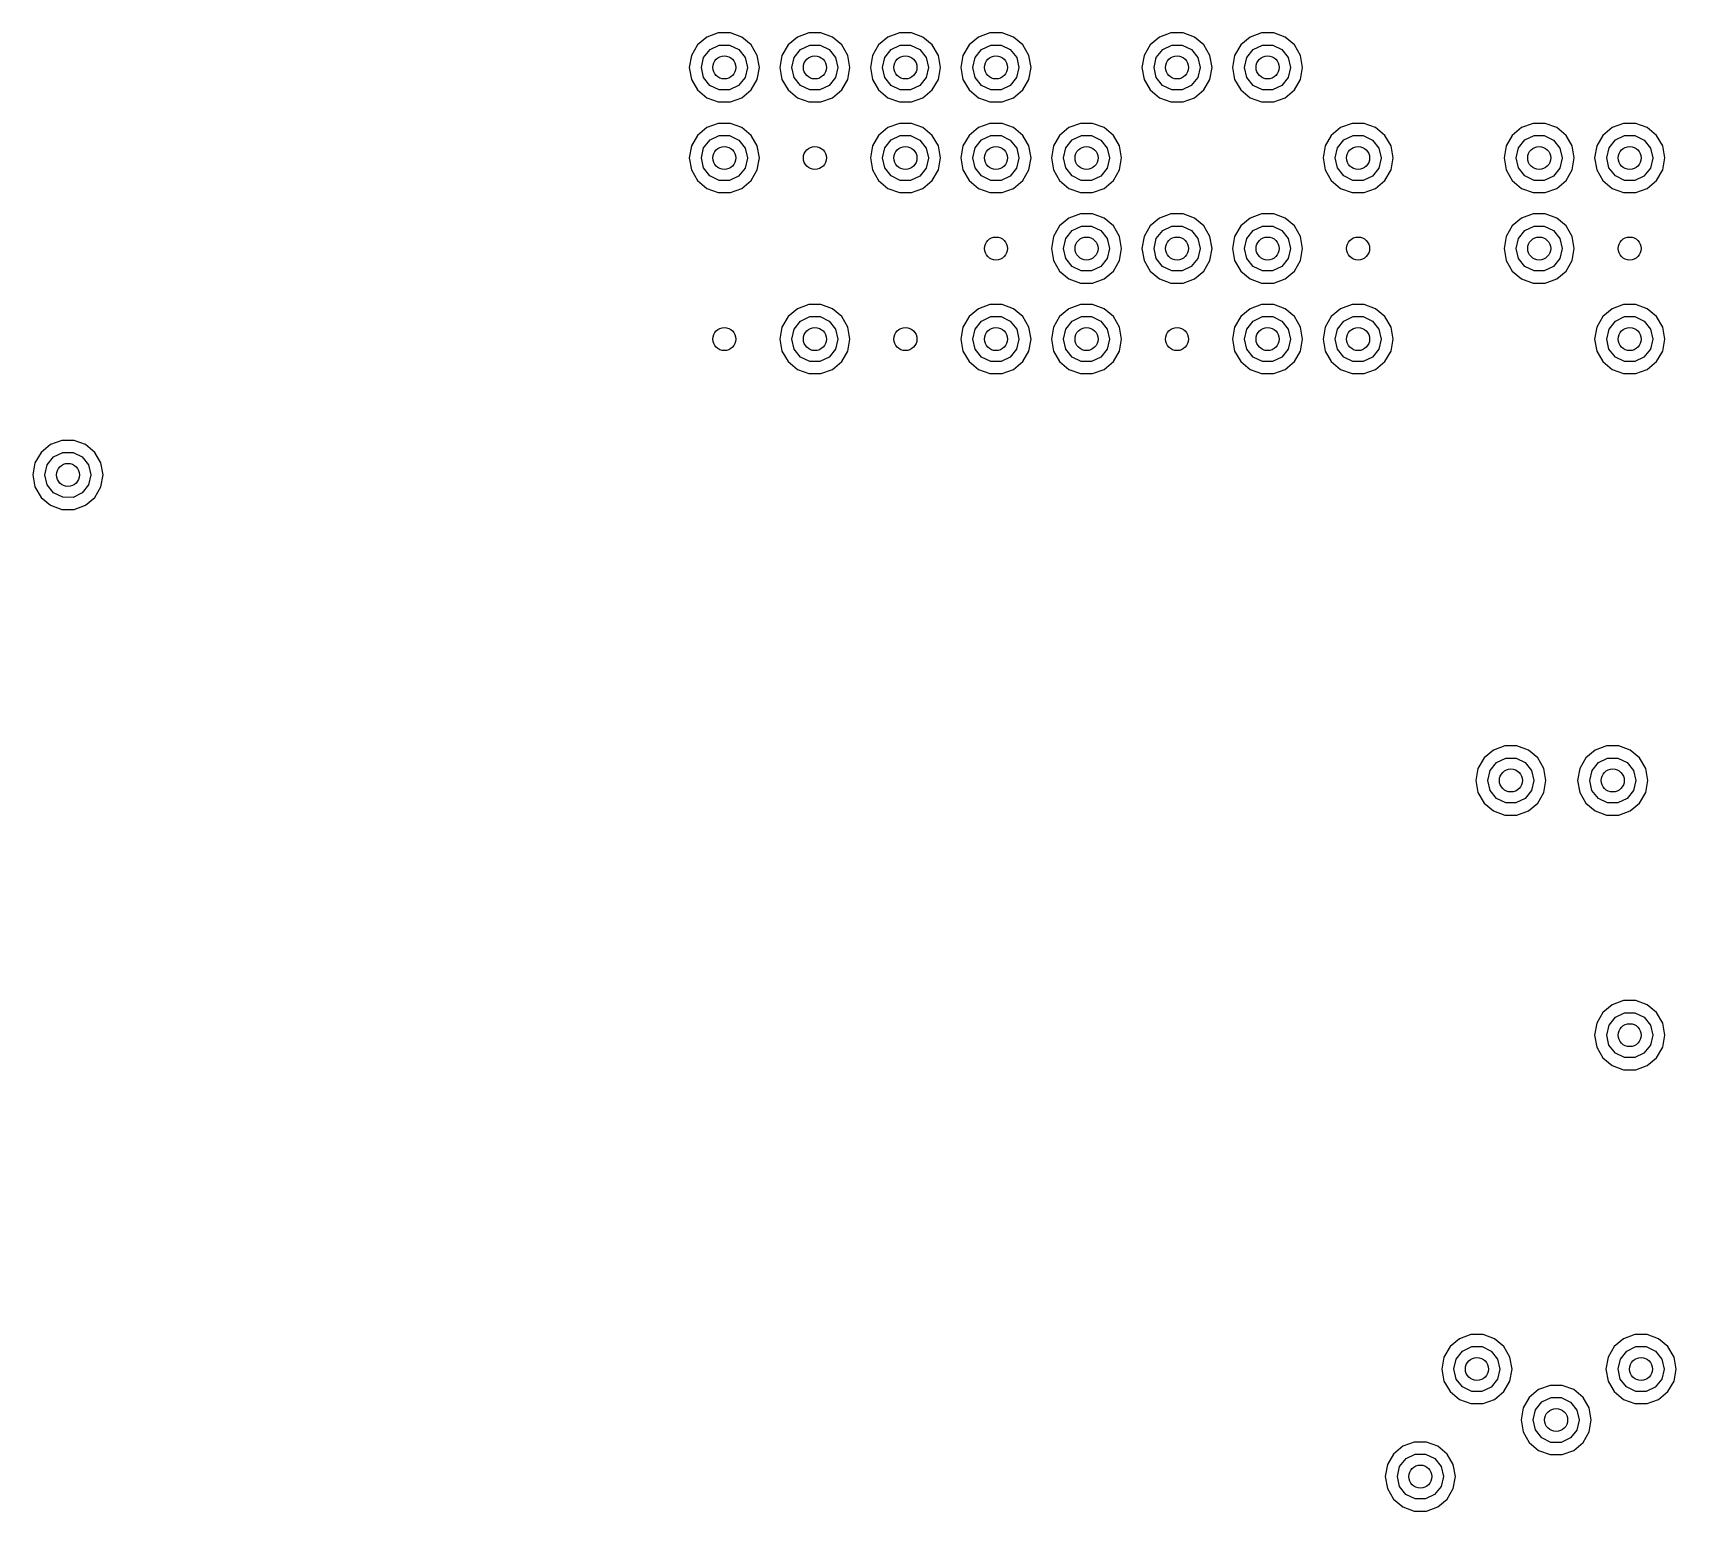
# Model space of a CAD drawing. Extents: x 2.01 to 4.77, y -4.11 to -1.35.
# Drawn here: x 3.637 to 4.209, y -3.512 to -2.998 of the extents above; entities that cross this region are included whole.
import ezdxf

# ---------------------------------------------------------------- set-up
doc = ezdxf.new("R2010")
doc.units = 0
doc.header["$MEASUREMENT"] = 0
doc.layers.add('BLACK', color=7, linetype='CONTINUOUS')

msp = doc.modelspace()

# ---------------------------------------------------------------- linework, layer by layer
at = {"layer": 'BLACK', "linetype": 'CONTINUOUS'}
for p, q in [((3.87185, -2.99927), (3.8686, -3.002)), ((3.87583, -2.99782), (3.87185, -2.99927)), ((3.88007, -2.99782), (3.87583, -2.99782)), ((3.88406, -2.99927), (3.88007, -2.99782)), ((3.8873, -3.002), (3.88406, -2.99927)), ((3.90335, -2.99927), (3.9001, -3.002)), ((3.90733, -2.99782), (3.90335, -2.99927)), ((3.91157, -2.99782), (3.90733, -2.99782)), ((3.91555, -2.99927), (3.91157, -2.99782)), ((3.9188, -3.002), (3.91555, -2.99927)), ((3.93484, -2.99927), (3.9316, -3.002)), ((3.93883, -2.99782), (3.93484, -2.99927)), ((3.94306, -2.99782), (3.93883, -2.99782)), ((3.94705, -2.99927), (3.94306, -2.99782)), ((3.95029, -3.002), (3.94705, -2.99927)), ((3.96634, -2.99927), (3.96309, -3.002)), ((3.97032, -2.99782), (3.96634, -2.99927)), ((3.97456, -2.99782), (3.97032, -2.99782)), ((3.97854, -2.99927), (3.97456, -2.99782)), ((3.98179, -3.002), (3.97854, -2.99927)), ((4.02933, -2.99927), (4.02608, -3.002)), ((4.03331, -2.99782), (4.02933, -2.99927)), ((4.03755, -2.99782), (4.03331, -2.99782)), ((4.04154, -2.99927), (4.03755, -2.99782)), ((4.04478, -3.002), (4.04154, -2.99927)), ((4.06083, -2.99927), (4.05758, -3.002)), ((4.06481, -2.99782), (4.06083, -2.99927)), ((4.06905, -2.99782), (4.06481, -2.99782)), ((4.07303, -2.99927), (4.06905, -2.99782)), ((4.07628, -3.002), (4.07303, -2.99927)), ((3.86648, -3.00567), (3.86575, -3.00984)), ((3.8686, -3.002), (3.86648, -3.00567)), ((3.86995, -3.00983), (3.87075, -3.00636)), ((3.87075, -3.00636), (3.87297, -3.00358)), ((3.87297, -3.00358), (3.87618, -3.00204)), ((3.87618, -3.00204), (3.87974, -3.00204)), ((3.87974, -3.00204), (3.88294, -3.00359)), ((3.88294, -3.00359), (3.88516, -3.00637)), ((3.88516, -3.00637), (3.88595, -3.00984)), ((3.88942, -3.00567), (3.8873, -3.002)), ((3.89016, -3.00984), (3.88942, -3.00567)), ((3.89798, -3.00567), (3.89724, -3.00984)), ((3.9001, -3.002), (3.89798, -3.00567)), ((3.90145, -3.00983), (3.90225, -3.00636)), ((3.90225, -3.00636), (3.90447, -3.00358)), ((3.90447, -3.00358), (3.90768, -3.00204)), ((3.90768, -3.00204), (3.91123, -3.00204)), ((3.91123, -3.00204), (3.91444, -3.00359)), ((3.91444, -3.00359), (3.91666, -3.00637)), ((3.91666, -3.00637), (3.91745, -3.00984)), ((3.92092, -3.00567), (3.9188, -3.002)), ((3.92165, -3.00984), (3.92092, -3.00567)), ((3.92948, -3.00567), (3.92874, -3.00984)), ((3.9316, -3.002), (3.92948, -3.00567)), ((3.93294, -3.00983), (3.93374, -3.00636)), ((3.93374, -3.00636), (3.93596, -3.00358)), ((3.93596, -3.00358), (3.93917, -3.00204)), ((3.93917, -3.00204), (3.94273, -3.00204)), ((3.94273, -3.00204), (3.94594, -3.00359)), ((3.94594, -3.00359), (3.94815, -3.00637)), ((3.94815, -3.00637), (3.94894, -3.00984)), ((3.95241, -3.00567), (3.95029, -3.002)), ((3.95315, -3.00984), (3.95241, -3.00567)), ((3.96097, -3.00567), (3.96024, -3.00984)), ((3.96309, -3.002), (3.96097, -3.00567)), ((3.96444, -3.00983), (3.96524, -3.00636)), ((3.96524, -3.00636), (3.96746, -3.00358)), ((3.96746, -3.00358), (3.97067, -3.00204)), ((3.97067, -3.00204), (3.97423, -3.00204)), ((3.97423, -3.00204), (3.97743, -3.00359)), ((3.97743, -3.00359), (3.97965, -3.00637)), ((3.97965, -3.00637), (3.98044, -3.00984)), ((3.98391, -3.00567), (3.98179, -3.002)), ((3.98465, -3.00984), (3.98391, -3.00567)), ((4.02396, -3.00567), (4.02323, -3.00984)), ((4.02608, -3.002), (4.02396, -3.00567)), ((4.02743, -3.00983), (4.02823, -3.00636)), ((4.02823, -3.00636), (4.03045, -3.00358)), ((4.03045, -3.00358), (4.03366, -3.00204)), ((4.03366, -3.00204), (4.03722, -3.00204)), ((4.03722, -3.00204), (4.04042, -3.00359)), ((4.04042, -3.00359), (4.04264, -3.00637)), ((4.04264, -3.00637), (4.04343, -3.00984)), ((4.0469, -3.00567), (4.04478, -3.002)), ((4.04764, -3.00984), (4.0469, -3.00567)), ((4.05546, -3.00567), (4.05472, -3.00984)), ((4.05758, -3.002), (4.05546, -3.00567)), ((4.05893, -3.00983), (4.05973, -3.00636)), ((4.05973, -3.00636), (4.06195, -3.00358)), ((4.06195, -3.00358), (4.06516, -3.00204)), ((4.06516, -3.00204), (4.06872, -3.00204)), ((4.06872, -3.00204), (4.07192, -3.00359)), ((4.07192, -3.00359), (4.07414, -3.00637)), ((4.07414, -3.00637), (4.07493, -3.00984)), ((4.0784, -3.00567), (4.07628, -3.002)), ((4.07913, -3.00984), (4.0784, -3.00567)), ((3.86575, -3.00984), (3.86648, -3.01402)), ((3.87074, -3.0133), (3.86995, -3.00983)), ((3.88595, -3.00987), (3.88515, -3.01334)), ((3.88595, -3.00984), (3.88595, -3.00987)), ((3.88942, -3.01402), (3.89016, -3.00984)), ((3.89724, -3.00984), (3.89798, -3.01402)), ((3.90223, -3.0133), (3.90145, -3.00983)), ((3.91745, -3.00987), (3.91665, -3.01334)), ((3.91745, -3.00984), (3.91745, -3.00987)), ((3.92092, -3.01402), (3.92165, -3.00984)), ((3.92874, -3.00984), (3.92948, -3.01402)), ((3.93373, -3.0133), (3.93294, -3.00983)), ((3.94894, -3.00987), (3.94814, -3.01334)), ((3.94894, -3.00984), (3.94894, -3.00987)), ((3.95241, -3.01402), (3.95315, -3.00984)), ((3.96024, -3.00984), (3.96097, -3.01402)), ((3.96523, -3.0133), (3.96444, -3.00983)), ((3.98044, -3.00987), (3.97964, -3.01334)), ((3.98044, -3.00984), (3.98044, -3.00987)), ((3.98391, -3.01402), (3.98465, -3.00984)), ((4.02323, -3.00984), (4.02396, -3.01402)), ((4.02822, -3.0133), (4.02743, -3.00983)), ((4.04343, -3.00987), (4.04263, -3.01334)), ((4.04343, -3.00984), (4.04343, -3.00987)), ((4.0469, -3.01402), (4.04764, -3.00984)), ((4.05472, -3.00984), (4.05546, -3.01402)), ((4.05971, -3.0133), (4.05893, -3.00983)), ((4.07493, -3.00987), (4.07413, -3.01334)), ((4.07493, -3.00984), (4.07493, -3.00987)), ((4.0784, -3.01402), (4.07913, -3.00984)), ((3.86648, -3.01402), (3.8686, -3.01769)), ((3.8686, -3.01769), (3.87185, -3.02041)), ((3.87295, -3.01609), (3.87074, -3.0133)), ((3.87615, -3.01764), (3.87295, -3.01609)), ((3.87971, -3.01765), (3.87615, -3.01764)), ((3.88292, -3.01611), (3.87971, -3.01765)), ((3.88515, -3.01334), (3.88292, -3.01611)), ((3.88406, -3.02041), (3.8873, -3.01769)), ((3.8873, -3.01769), (3.88942, -3.01402)), ((3.89798, -3.01402), (3.9001, -3.01769)), ((3.9001, -3.01769), (3.90335, -3.02041)), ((3.90445, -3.01609), (3.90223, -3.0133)), ((3.90765, -3.01764), (3.90445, -3.01609)), ((3.91121, -3.01765), (3.90765, -3.01764)), ((3.91442, -3.01611), (3.91121, -3.01765)), ((3.91665, -3.01334), (3.91442, -3.01611)), ((3.91555, -3.02041), (3.9188, -3.01769)), ((3.9188, -3.01769), (3.92092, -3.01402)), ((3.92948, -3.01402), (3.9316, -3.01769)), ((3.9316, -3.01769), (3.93484, -3.02041)), ((3.93594, -3.01609), (3.93373, -3.0133)), ((3.93915, -3.01764), (3.93594, -3.01609)), ((3.9427, -3.01765), (3.93915, -3.01764)), ((3.94591, -3.01611), (3.9427, -3.01765)), ((3.94814, -3.01334), (3.94591, -3.01611)), ((3.94705, -3.02041), (3.95029, -3.01769)), ((3.95029, -3.01769), (3.95241, -3.01402)), ((3.96097, -3.01402), (3.96309, -3.01769)), ((3.96309, -3.01769), (3.96634, -3.02041)), ((3.96744, -3.01609), (3.96523, -3.0133)), ((3.97064, -3.01764), (3.96744, -3.01609)), ((3.9742, -3.01765), (3.97064, -3.01764)), ((3.97741, -3.01611), (3.9742, -3.01765)), ((3.97964, -3.01334), (3.97741, -3.01611)), ((3.97854, -3.02041), (3.98179, -3.01769)), ((3.98179, -3.01769), (3.98391, -3.01402)), ((4.02396, -3.01402), (4.02608, -3.01769)), ((4.02608, -3.01769), (4.02933, -3.02041)), ((4.03043, -3.01609), (4.02822, -3.0133)), ((4.03363, -3.01764), (4.03043, -3.01609)), ((4.03719, -3.01765), (4.03363, -3.01764)), ((4.0404, -3.01611), (4.03719, -3.01765)), ((4.04263, -3.01334), (4.0404, -3.01611)), ((4.04154, -3.02041), (4.04478, -3.01769)), ((4.04478, -3.01769), (4.0469, -3.01402)), ((4.05546, -3.01402), (4.05758, -3.01769)), ((4.05758, -3.01769), (4.06083, -3.02041)), ((4.06193, -3.01609), (4.05971, -3.0133)), ((4.06513, -3.01764), (4.06193, -3.01609)), ((4.06869, -3.01765), (4.06513, -3.01764)), ((4.0719, -3.01611), (4.06869, -3.01765)), ((4.07413, -3.01334), (4.0719, -3.01611)), ((4.07303, -3.02041), (4.07628, -3.01769)), ((4.07628, -3.01769), (4.0784, -3.01402)), ((3.87185, -3.02041), (3.87583, -3.02186)), ((3.87583, -3.02186), (3.88007, -3.02186)), ((3.88007, -3.02186), (3.88406, -3.02041)), ((3.90335, -3.02041), (3.90733, -3.02186)), ((3.90733, -3.02186), (3.91157, -3.02186)), ((3.91157, -3.02186), (3.91555, -3.02041)), ((3.93484, -3.02041), (3.93883, -3.02186)), ((3.93883, -3.02186), (3.94306, -3.02186)), ((3.94306, -3.02186), (3.94705, -3.02041)), ((3.96634, -3.02041), (3.97032, -3.02186)), ((3.97032, -3.02186), (3.97456, -3.02186)), ((3.97456, -3.02186), (3.97854, -3.02041)), ((4.02933, -3.02041), (4.03331, -3.02186)), ((4.03331, -3.02186), (4.03755, -3.02186)), ((4.03755, -3.02186), (4.04154, -3.02041)), ((4.06083, -3.02041), (4.06481, -3.02186)), ((4.06481, -3.02186), (4.06905, -3.02186)), ((4.06905, -3.02186), (4.07303, -3.02041)), ((3.87583, -3.02932), (3.87185, -3.03077)), ((3.88007, -3.02932), (3.87583, -3.02932)), ((3.88406, -3.03077), (3.88007, -3.02932)), ((3.93883, -3.02932), (3.93484, -3.03077)), ((3.94306, -3.02932), (3.93883, -3.02932)), ((3.94705, -3.03077), (3.94306, -3.02932)), ((3.97032, -3.02932), (3.96634, -3.03077)), ((3.97456, -3.02932), (3.97032, -3.02932)), ((3.97854, -3.03077), (3.97456, -3.02932)), ((4.00182, -3.02932), (3.99783, -3.03077)), ((4.00606, -3.02932), (4.00182, -3.02932)), ((4.01004, -3.03077), (4.00606, -3.02932)), ((4.09631, -3.02932), (4.09232, -3.03077)), ((4.10054, -3.02932), (4.09631, -3.02932)), ((4.10453, -3.03077), (4.10054, -3.02932)), ((4.1593, -3.02932), (4.15531, -3.03077)), ((4.16354, -3.02932), (4.1593, -3.02932)), ((4.16752, -3.03077), (4.16354, -3.02932)), ((4.19079, -3.02932), (4.18681, -3.03077)), ((4.19503, -3.02932), (4.19079, -3.02932)), ((4.19902, -3.03077), (4.19503, -3.02932)), ((3.8686, -3.03349), (3.86648, -3.03716)), ((3.87185, -3.03077), (3.8686, -3.03349)), ((3.87075, -3.03786), (3.87297, -3.03508)), ((3.87297, -3.03508), (3.87618, -3.03354)), ((3.87618, -3.03354), (3.87974, -3.03354)), ((3.87974, -3.03354), (3.88294, -3.03509)), ((3.88294, -3.03509), (3.88516, -3.03787)), ((3.8873, -3.03349), (3.88406, -3.03077)), ((3.88942, -3.03716), (3.8873, -3.03349)), ((3.9316, -3.03349), (3.92948, -3.03716)), ((3.93484, -3.03077), (3.9316, -3.03349)), ((3.93374, -3.03786), (3.93596, -3.03508)), ((3.93596, -3.03508), (3.93917, -3.03354)), ((3.93917, -3.03354), (3.94273, -3.03354)), ((3.94273, -3.03354), (3.94594, -3.03509)), ((3.94594, -3.03509), (3.94815, -3.03787)), ((3.95029, -3.03349), (3.94705, -3.03077)), ((3.95241, -3.03716), (3.95029, -3.03349)), ((3.96309, -3.03349), (3.96097, -3.03716)), ((3.96634, -3.03077), (3.96309, -3.03349)), ((3.96524, -3.03786), (3.96746, -3.03508)), ((3.96746, -3.03508), (3.97067, -3.03354)), ((3.97067, -3.03354), (3.97423, -3.03354)), ((3.97423, -3.03354), (3.97743, -3.03509)), ((3.97743, -3.03509), (3.97965, -3.03787)), ((3.98179, -3.03349), (3.97854, -3.03077)), ((3.98391, -3.03716), (3.98179, -3.03349)), ((3.99459, -3.03349), (3.99247, -3.03716)), ((3.99783, -3.03077), (3.99459, -3.03349)), ((3.99673, -3.03786), (3.99896, -3.03508)), ((3.99896, -3.03508), (4.00216, -3.03354)), ((4.00216, -3.03354), (4.00572, -3.03354)), ((4.00572, -3.03354), (4.00893, -3.03509)), ((4.00893, -3.03509), (4.01115, -3.03787)), ((4.01329, -3.03349), (4.01004, -3.03077)), ((4.01541, -3.03716), (4.01329, -3.03349)), ((4.08908, -3.03349), (4.08696, -3.03716)), ((4.09232, -3.03077), (4.08908, -3.03349)), ((4.09122, -3.03786), (4.09345, -3.03508)), ((4.09345, -3.03508), (4.09665, -3.03354)), ((4.09665, -3.03354), (4.10021, -3.03354)), ((4.10021, -3.03354), (4.10342, -3.03509)), ((4.10342, -3.03509), (4.10563, -3.03787)), ((4.10777, -3.03349), (4.10453, -3.03077)), ((4.10989, -3.03716), (4.10777, -3.03349)), ((4.15207, -3.03349), (4.14995, -3.03716)), ((4.15531, -3.03077), (4.15207, -3.03349)), ((4.15421, -3.03786), (4.15644, -3.03508)), ((4.15644, -3.03508), (4.15964, -3.03354)), ((4.15964, -3.03354), (4.1632, -3.03354)), ((4.1632, -3.03354), (4.16641, -3.03509)), ((4.16641, -3.03509), (4.16863, -3.03787)), ((4.17077, -3.03349), (4.16752, -3.03077)), ((4.17289, -3.03716), (4.17077, -3.03349)), ((4.18356, -3.03349), (4.18144, -3.03716)), ((4.18681, -3.03077), (4.18356, -3.03349)), ((4.18571, -3.03786), (4.18793, -3.03508)), ((4.18793, -3.03508), (4.19114, -3.03354)), ((4.19114, -3.03354), (4.1947, -3.03354)), ((4.1947, -3.03354), (4.1979, -3.03509)), ((4.1979, -3.03509), (4.20012, -3.03787)), ((4.20226, -3.03349), (4.19902, -3.03077)), ((4.20438, -3.03716), (4.20226, -3.03349)), ((3.86648, -3.03716), (3.86575, -3.04134)), ((3.86995, -3.04132), (3.87075, -3.03786)), ((3.88516, -3.03787), (3.88595, -3.04134)), ((3.89016, -3.04134), (3.88942, -3.03716)), ((3.92948, -3.03716), (3.92874, -3.04134)), ((3.93294, -3.04132), (3.93374, -3.03786)), ((3.94815, -3.03787), (3.94894, -3.04134)), ((3.95315, -3.04134), (3.95241, -3.03716)), ((3.96097, -3.03716), (3.96024, -3.04134)), ((3.96444, -3.04132), (3.96524, -3.03786)), ((3.97965, -3.03787), (3.98044, -3.04134)), ((3.98465, -3.04134), (3.98391, -3.03716)), ((3.99247, -3.03716), (3.99173, -3.04134)), ((3.99594, -3.04132), (3.99673, -3.03786)), ((4.01115, -3.03787), (4.01194, -3.04134)), ((4.01614, -3.04134), (4.01541, -3.03716)), ((4.08696, -3.03716), (4.08622, -3.04134)), ((4.09043, -3.04132), (4.09122, -3.03786)), ((4.10563, -3.03787), (4.10643, -3.04134)), ((4.11063, -3.04134), (4.10989, -3.03716)), ((4.14995, -3.03716), (4.14921, -3.04134)), ((4.15342, -3.04132), (4.15421, -3.03786)), ((4.16863, -3.03787), (4.16942, -3.04134)), ((4.17362, -3.04134), (4.17289, -3.03716)), ((4.18144, -3.03716), (4.18071, -3.04134)), ((4.18491, -3.04132), (4.18571, -3.03786)), ((4.20012, -3.03787), (4.20091, -3.04134)), ((4.20512, -3.04134), (4.20438, -3.03716)), ((3.86575, -3.04134), (3.86648, -3.04551)), ((3.86648, -3.04551), (3.8686, -3.04918)), ((3.87074, -3.0448), (3.86995, -3.04132)), ((3.87295, -3.04758), (3.87074, -3.0448)), ((3.88515, -3.04483), (3.88292, -3.04761)), ((3.88595, -3.04137), (3.88515, -3.04483)), ((3.88595, -3.04134), (3.88595, -3.04137)), ((3.8873, -3.04918), (3.88942, -3.04551)), ((3.88942, -3.04551), (3.89016, -3.04134)), ((3.92874, -3.04134), (3.92948, -3.04551)), ((3.92948, -3.04551), (3.9316, -3.04918)), ((3.93373, -3.0448), (3.93294, -3.04132)), ((3.93594, -3.04758), (3.93373, -3.0448)), ((3.94814, -3.04483), (3.94591, -3.04761)), ((3.94894, -3.04137), (3.94814, -3.04483)), ((3.94894, -3.04134), (3.94894, -3.04137)), ((3.95029, -3.04918), (3.95241, -3.04551)), ((3.95241, -3.04551), (3.95315, -3.04134)), ((3.96024, -3.04134), (3.96097, -3.04551)), ((3.96097, -3.04551), (3.96309, -3.04918)), ((3.96523, -3.0448), (3.96444, -3.04132)), ((3.96744, -3.04758), (3.96523, -3.0448)), ((3.97964, -3.04483), (3.97741, -3.04761)), ((3.98044, -3.04137), (3.97964, -3.04483)), ((3.98044, -3.04134), (3.98044, -3.04137)), ((3.98179, -3.04918), (3.98391, -3.04551)), ((3.98391, -3.04551), (3.98465, -3.04134)), ((3.99173, -3.04134), (3.99247, -3.04551)), ((3.99247, -3.04551), (3.99459, -3.04918)), ((3.99672, -3.0448), (3.99594, -3.04132)), ((3.99894, -3.04758), (3.99672, -3.0448)), ((4.01113, -3.04483), (4.00891, -3.04761)), ((4.01194, -3.04137), (4.01113, -3.04483)), ((4.01194, -3.04134), (4.01194, -3.04137)), ((4.01329, -3.04918), (4.01541, -3.04551)), ((4.01541, -3.04551), (4.01614, -3.04134)), ((4.08622, -3.04134), (4.08696, -3.04551)), ((4.08696, -3.04551), (4.08908, -3.04918)), ((4.09121, -3.0448), (4.09043, -3.04132)), ((4.09342, -3.04758), (4.09121, -3.0448)), ((4.10562, -3.04483), (4.10339, -3.04761)), ((4.10643, -3.04137), (4.10562, -3.04483)), ((4.10643, -3.04134), (4.10643, -3.04137)), ((4.10777, -3.04918), (4.10989, -3.04551)), ((4.10989, -3.04551), (4.11063, -3.04134)), ((4.14921, -3.04134), (4.14995, -3.04551)), ((4.14995, -3.04551), (4.15207, -3.04918)), ((4.1542, -3.0448), (4.15342, -3.04132)), ((4.15642, -3.04758), (4.1542, -3.0448)), ((4.16861, -3.04483), (4.16639, -3.04761)), ((4.16942, -3.04137), (4.16861, -3.04483)), ((4.16942, -3.04134), (4.16942, -3.04137)), ((4.17077, -3.04918), (4.17289, -3.04551)), ((4.17289, -3.04551), (4.17362, -3.04134)), ((4.18071, -3.04134), (4.18144, -3.04551)), ((4.18144, -3.04551), (4.18356, -3.04918)), ((4.1857, -3.0448), (4.18491, -3.04132)), ((4.18791, -3.04758), (4.1857, -3.0448)), ((4.20011, -3.04483), (4.19788, -3.04761)), ((4.20091, -3.04137), (4.20011, -3.04483)), ((4.20091, -3.04134), (4.20091, -3.04137)), ((4.20226, -3.04918), (4.20438, -3.04551)), ((4.20438, -3.04551), (4.20512, -3.04134)), ((3.8686, -3.04918), (3.87185, -3.05191)), ((3.87185, -3.05191), (3.87583, -3.05336)), ((3.87615, -3.04913), (3.87295, -3.04758)), ((3.87971, -3.04914), (3.87615, -3.04913)), ((3.88292, -3.04761), (3.87971, -3.04914)), ((3.88007, -3.05336), (3.88406, -3.05191)), ((3.88406, -3.05191), (3.8873, -3.04918)), ((3.9316, -3.04918), (3.93484, -3.05191)), ((3.93484, -3.05191), (3.93883, -3.05336)), ((3.93915, -3.04913), (3.93594, -3.04758)), ((3.9427, -3.04914), (3.93915, -3.04913)), ((3.94591, -3.04761), (3.9427, -3.04914)), ((3.94306, -3.05336), (3.94705, -3.05191)), ((3.94705, -3.05191), (3.95029, -3.04918)), ((3.96309, -3.04918), (3.96634, -3.05191)), ((3.96634, -3.05191), (3.97032, -3.05336)), ((3.97064, -3.04913), (3.96744, -3.04758)), ((3.9742, -3.04914), (3.97064, -3.04913)), ((3.97741, -3.04761), (3.9742, -3.04914)), ((3.97456, -3.05336), (3.97854, -3.05191)), ((3.97854, -3.05191), (3.98179, -3.04918)), ((3.99459, -3.04918), (3.99783, -3.05191)), ((3.99783, -3.05191), (4.00182, -3.05336)), ((4.00214, -3.04913), (3.99894, -3.04758)), ((4.0057, -3.04914), (4.00214, -3.04913)), ((4.00891, -3.04761), (4.0057, -3.04914)), ((4.00606, -3.05336), (4.01004, -3.05191)), ((4.01004, -3.05191), (4.01329, -3.04918)), ((4.08908, -3.04918), (4.09232, -3.05191)), ((4.09232, -3.05191), (4.09631, -3.05336)), ((4.09663, -3.04913), (4.09342, -3.04758)), ((4.10018, -3.04914), (4.09663, -3.04913)), ((4.10339, -3.04761), (4.10018, -3.04914)), ((4.10054, -3.05336), (4.10453, -3.05191)), ((4.10453, -3.05191), (4.10777, -3.04918)), ((4.15207, -3.04918), (4.15531, -3.05191)), ((4.15531, -3.05191), (4.1593, -3.05336)), ((4.15962, -3.04913), (4.15642, -3.04758)), ((4.16318, -3.04914), (4.15962, -3.04913)), ((4.16639, -3.04761), (4.16318, -3.04914)), ((4.16354, -3.05336), (4.16752, -3.05191)), ((4.16752, -3.05191), (4.17077, -3.04918)), ((4.18356, -3.04918), (4.18681, -3.05191)), ((4.18681, -3.05191), (4.19079, -3.05336)), ((4.19111, -3.04913), (4.18791, -3.04758)), ((4.19467, -3.04914), (4.19111, -3.04913)), ((4.19788, -3.04761), (4.19467, -3.04914)), ((4.19503, -3.05336), (4.19902, -3.05191)), ((4.19902, -3.05191), (4.20226, -3.04918)), ((3.87583, -3.05336), (3.88007, -3.05336)), ((3.93883, -3.05336), (3.94306, -3.05336)), ((3.97032, -3.05336), (3.97456, -3.05336)), ((4.00182, -3.05336), (4.00606, -3.05336)), ((4.09631, -3.05336), (4.10054, -3.05336)), ((4.1593, -3.05336), (4.16354, -3.05336)), ((4.19079, -3.05336), (4.19503, -3.05336)), ((3.99783, -3.06226), (3.99459, -3.06499)), ((4.00182, -3.06081), (3.99783, -3.06226)), ((4.00606, -3.06081), (4.00182, -3.06081)), ((4.01004, -3.06226), (4.00606, -3.06081)), ((4.01329, -3.06499), (4.01004, -3.06226)), ((4.02933, -3.06226), (4.02608, -3.06499)), ((4.03331, -3.06081), (4.02933, -3.06226)), ((4.03755, -3.06081), (4.03331, -3.06081)), ((4.04154, -3.06226), (4.03755, -3.06081)), ((4.04478, -3.06499), (4.04154, -3.06226)), ((4.06083, -3.06226), (4.05758, -3.06499)), ((4.06481, -3.06081), (4.06083, -3.06226)), ((4.06905, -3.06081), (4.06481, -3.06081)), ((4.07303, -3.06226), (4.06905, -3.06081)), ((4.07628, -3.06499), (4.07303, -3.06226)), ((4.15531, -3.06226), (4.15207, -3.06499)), ((4.1593, -3.06081), (4.15531, -3.06226)), ((4.16354, -3.06081), (4.1593, -3.06081)), ((4.16752, -3.06226), (4.16354, -3.06081)), ((4.17077, -3.06499), (4.16752, -3.06226)), ((3.99247, -3.06866), (3.99173, -3.07283)), ((3.99459, -3.06499), (3.99247, -3.06866)), ((3.99594, -3.07282), (3.99673, -3.06935)), ((3.99673, -3.06935), (3.99896, -3.06657)), ((3.99896, -3.06657), (4.00216, -3.06503)), ((4.00216, -3.06503), (4.00572, -3.06504)), ((4.00572, -3.06504), (4.00893, -3.06658)), ((4.00893, -3.06658), (4.01115, -3.06937)), ((4.01115, -3.06937), (4.01194, -3.07283)), ((4.01541, -3.06866), (4.01329, -3.06499)), ((4.01614, -3.07283), (4.01541, -3.06866)), ((4.02396, -3.06866), (4.02323, -3.07283)), ((4.02608, -3.06499), (4.02396, -3.06866)), ((4.02743, -3.07282), (4.02823, -3.06935)), ((4.02823, -3.06935), (4.03045, -3.06657)), ((4.03045, -3.06657), (4.03366, -3.06503)), ((4.03366, -3.06503), (4.03722, -3.06504)), ((4.03722, -3.06504), (4.04042, -3.06658)), ((4.04042, -3.06658), (4.04264, -3.06937)), ((4.04264, -3.06937), (4.04343, -3.07283)), ((4.0469, -3.06866), (4.04478, -3.06499)), ((4.04764, -3.07283), (4.0469, -3.06866)), ((4.05546, -3.06866), (4.05472, -3.07283)), ((4.05758, -3.06499), (4.05546, -3.06866)), ((4.05893, -3.07282), (4.05973, -3.06935)), ((4.05973, -3.06935), (4.06195, -3.06657)), ((4.06195, -3.06657), (4.06516, -3.06503)), ((4.06516, -3.06503), (4.06872, -3.06504)), ((4.06872, -3.06504), (4.07192, -3.06658)), ((4.07192, -3.06658), (4.07414, -3.06937)), ((4.07414, -3.06937), (4.07493, -3.07283)), ((4.0784, -3.06866), (4.07628, -3.06499)), ((4.07913, -3.07283), (4.0784, -3.06866)), ((4.14995, -3.06866), (4.14921, -3.07283)), ((4.15207, -3.06499), (4.14995, -3.06866)), ((4.15342, -3.07282), (4.15421, -3.06935)), ((4.15421, -3.06935), (4.15644, -3.06657)), ((4.15644, -3.06657), (4.15964, -3.06503)), ((4.15964, -3.06503), (4.1632, -3.06504)), ((4.1632, -3.06504), (4.16641, -3.06658)), ((4.16641, -3.06658), (4.16863, -3.06937)), ((4.16863, -3.06937), (4.16942, -3.07283)), ((4.17289, -3.06866), (4.17077, -3.06499)), ((4.17362, -3.07283), (4.17289, -3.06866)), ((3.99173, -3.07283), (3.99247, -3.07701)), ((3.99672, -3.07629), (3.99594, -3.07282)), ((4.01194, -3.07286), (4.01113, -3.07633)), ((4.01194, -3.07283), (4.01194, -3.07286)), ((4.01541, -3.07701), (4.01614, -3.07283)), ((4.02323, -3.07283), (4.02396, -3.07701)), ((4.02822, -3.07629), (4.02743, -3.07282)), ((4.04343, -3.07286), (4.04263, -3.07633)), ((4.04343, -3.07283), (4.04343, -3.07286)), ((4.0469, -3.07701), (4.04764, -3.07283)), ((4.05472, -3.07283), (4.05546, -3.07701)), ((4.05971, -3.07629), (4.05893, -3.07282)), ((4.07493, -3.07286), (4.07413, -3.07633)), ((4.07493, -3.07283), (4.07493, -3.07286)), ((4.0784, -3.07701), (4.07913, -3.07283)), ((4.14921, -3.07283), (4.14995, -3.07701)), ((4.1542, -3.07629), (4.15342, -3.07282)), ((4.16942, -3.07286), (4.16861, -3.07633)), ((4.16942, -3.07283), (4.16942, -3.07286)), ((4.17289, -3.07701), (4.17362, -3.07283)), ((3.99247, -3.07701), (3.99459, -3.08068)), ((3.99459, -3.08068), (3.99783, -3.0834)), ((3.99894, -3.07908), (3.99672, -3.07629)), ((4.00214, -3.08063), (3.99894, -3.07908)), ((4.0057, -3.08064), (4.00214, -3.08063)), ((4.00891, -3.0791), (4.0057, -3.08064)), ((4.01113, -3.07633), (4.00891, -3.0791)), ((4.01004, -3.0834), (4.01329, -3.08068)), ((4.01329, -3.08068), (4.01541, -3.07701)), ((4.02396, -3.07701), (4.02608, -3.08068)), ((4.02608, -3.08068), (4.02933, -3.0834)), ((4.03043, -3.07908), (4.02822, -3.07629)), ((4.03363, -3.08063), (4.03043, -3.07908)), ((4.03719, -3.08064), (4.03363, -3.08063)), ((4.0404, -3.0791), (4.03719, -3.08064)), ((4.04263, -3.07633), (4.0404, -3.0791)), ((4.04154, -3.0834), (4.04478, -3.08068)), ((4.04478, -3.08068), (4.0469, -3.07701)), ((4.05546, -3.07701), (4.05758, -3.08068)), ((4.05758, -3.08068), (4.06083, -3.0834)), ((4.06193, -3.07908), (4.05971, -3.07629)), ((4.06513, -3.08063), (4.06193, -3.07908)), ((4.06869, -3.08064), (4.06513, -3.08063)), ((4.0719, -3.0791), (4.06869, -3.08064)), ((4.07413, -3.07633), (4.0719, -3.0791)), ((4.07303, -3.0834), (4.07628, -3.08068)), ((4.07628, -3.08068), (4.0784, -3.07701)), ((4.14995, -3.07701), (4.15207, -3.08068)), ((4.15207, -3.08068), (4.15531, -3.0834)), ((4.15642, -3.07908), (4.1542, -3.07629)), ((4.15962, -3.08063), (4.15642, -3.07908)), ((4.16318, -3.08064), (4.15962, -3.08063)), ((4.16639, -3.0791), (4.16318, -3.08064)), ((4.16861, -3.07633), (4.16639, -3.0791)), ((4.16752, -3.0834), (4.17077, -3.08068)), ((4.17077, -3.08068), (4.17289, -3.07701)), ((3.99783, -3.0834), (4.00182, -3.08485)), ((4.00182, -3.08485), (4.00606, -3.08485)), ((4.00606, -3.08485), (4.01004, -3.0834)), ((4.02933, -3.0834), (4.03331, -3.08485)), ((4.03331, -3.08485), (4.03755, -3.08485)), ((4.03755, -3.08485), (4.04154, -3.0834)), ((4.06083, -3.0834), (4.06481, -3.08485)), ((4.06481, -3.08485), (4.06905, -3.08485)), ((4.06905, -3.08485), (4.07303, -3.0834)), ((4.15531, -3.0834), (4.1593, -3.08485)), ((4.1593, -3.08485), (4.16354, -3.08485)), ((4.16354, -3.08485), (4.16752, -3.0834)), ((3.90733, -3.09231), (3.90335, -3.09376)), ((3.91157, -3.09231), (3.90733, -3.09231)), ((3.91555, -3.09376), (3.91157, -3.09231)), ((3.97032, -3.09231), (3.96634, -3.09376)), ((3.97456, -3.09231), (3.97032, -3.09231)), ((3.97854, -3.09376), (3.97456, -3.09231)), ((4.00182, -3.09231), (3.99783, -3.09376)), ((4.00606, -3.09231), (4.00182, -3.09231)), ((4.01004, -3.09376), (4.00606, -3.09231)), ((4.06481, -3.09231), (4.06083, -3.09376)), ((4.06905, -3.09231), (4.06481, -3.09231)), ((4.07303, -3.09376), (4.06905, -3.09231)), ((4.09631, -3.09231), (4.09232, -3.09376)), ((4.10054, -3.09231), (4.09631, -3.09231)), ((4.10453, -3.09376), (4.10054, -3.09231)), ((4.19079, -3.09231), (4.18681, -3.09376)), ((4.19503, -3.09231), (4.19079, -3.09231)), ((4.19902, -3.09376), (4.19503, -3.09231)), ((3.9001, -3.09649), (3.89798, -3.10016)), ((3.90335, -3.09376), (3.9001, -3.09649)), ((3.90225, -3.10085), (3.90447, -3.09807)), ((3.90447, -3.09807), (3.90768, -3.09653)), ((3.90768, -3.09653), (3.91123, -3.09653)), ((3.91123, -3.09653), (3.91444, -3.09808)), ((3.91444, -3.09808), (3.91666, -3.10086)), ((3.9188, -3.09649), (3.91555, -3.09376)), ((3.92092, -3.10016), (3.9188, -3.09649)), ((3.96309, -3.09649), (3.96097, -3.10016)), ((3.96634, -3.09376), (3.96309, -3.09649)), ((3.96524, -3.10085), (3.96746, -3.09807)), ((3.96746, -3.09807), (3.97067, -3.09653)), ((3.97067, -3.09653), (3.97423, -3.09653)), ((3.97423, -3.09653), (3.97743, -3.09808)), ((3.97743, -3.09808), (3.97965, -3.10086)), ((3.98179, -3.09649), (3.97854, -3.09376)), ((3.98391, -3.10016), (3.98179, -3.09649)), ((3.99459, -3.09649), (3.99247, -3.10016)), ((3.99783, -3.09376), (3.99459, -3.09649)), ((3.99673, -3.10085), (3.99896, -3.09807)), ((3.99896, -3.09807), (4.00216, -3.09653)), ((4.00216, -3.09653), (4.00572, -3.09653)), ((4.00572, -3.09653), (4.00893, -3.09808)), ((4.00893, -3.09808), (4.01115, -3.10086)), ((4.01329, -3.09649), (4.01004, -3.09376)), ((4.01541, -3.10016), (4.01329, -3.09649)), ((4.05758, -3.09649), (4.05546, -3.10016)), ((4.06083, -3.09376), (4.05758, -3.09649)), ((4.05973, -3.10085), (4.06195, -3.09807)), ((4.06195, -3.09807), (4.06516, -3.09653)), ((4.06516, -3.09653), (4.06872, -3.09653)), ((4.06872, -3.09653), (4.07192, -3.09808)), ((4.07192, -3.09808), (4.07414, -3.10086)), ((4.07628, -3.09649), (4.07303, -3.09376)), ((4.0784, -3.10016), (4.07628, -3.09649)), ((4.08908, -3.09649), (4.08696, -3.10016)), ((4.09232, -3.09376), (4.08908, -3.09649)), ((4.09122, -3.10085), (4.09345, -3.09807)), ((4.09345, -3.09807), (4.09665, -3.09653)), ((4.09665, -3.09653), (4.10021, -3.09653)), ((4.10021, -3.09653), (4.10342, -3.09808)), ((4.10342, -3.09808), (4.10563, -3.10086)), ((4.10777, -3.09649), (4.10453, -3.09376)), ((4.10989, -3.10016), (4.10777, -3.09649)), ((4.18356, -3.09649), (4.18144, -3.10016)), ((4.18681, -3.09376), (4.18356, -3.09649)), ((4.18571, -3.10085), (4.18793, -3.09807)), ((4.18793, -3.09807), (4.19114, -3.09653)), ((4.19114, -3.09653), (4.1947, -3.09653)), ((4.1947, -3.09653), (4.1979, -3.09808)), ((4.1979, -3.09808), (4.20012, -3.10086)), ((4.20226, -3.09649), (4.19902, -3.09376)), ((4.20438, -3.10016), (4.20226, -3.09649)), ((3.89798, -3.10016), (3.89724, -3.10433)), ((3.90145, -3.10432), (3.90225, -3.10085)), ((3.91666, -3.10086), (3.91745, -3.10433)), ((3.92165, -3.10433), (3.92092, -3.10016)), ((3.96097, -3.10016), (3.96024, -3.10433)), ((3.96444, -3.10432), (3.96524, -3.10085)), ((3.97965, -3.10086), (3.98044, -3.10433)), ((3.98465, -3.10433), (3.98391, -3.10016)), ((3.99247, -3.10016), (3.99173, -3.10433)), ((3.99594, -3.10432), (3.99673, -3.10085)), ((4.01115, -3.10086), (4.01194, -3.10433)), ((4.01614, -3.10433), (4.01541, -3.10016)), ((4.05546, -3.10016), (4.05472, -3.10433)), ((4.05893, -3.10432), (4.05973, -3.10085)), ((4.07414, -3.10086), (4.07493, -3.10433)), ((4.07913, -3.10433), (4.0784, -3.10016)), ((4.08696, -3.10016), (4.08622, -3.10433)), ((4.09043, -3.10432), (4.09122, -3.10085)), ((4.10563, -3.10086), (4.10643, -3.10433)), ((4.11063, -3.10433), (4.10989, -3.10016)), ((4.18144, -3.10016), (4.18071, -3.10433)), ((4.18491, -3.10432), (4.18571, -3.10085)), ((4.20012, -3.10086), (4.20091, -3.10433)), ((4.20512, -3.10433), (4.20438, -3.10016)), ((3.89724, -3.10433), (3.89798, -3.10851)), ((3.89798, -3.10851), (3.9001, -3.11218)), ((3.90223, -3.10779), (3.90145, -3.10432)), ((3.90445, -3.11057), (3.90223, -3.10779)), ((3.91665, -3.10783), (3.91442, -3.1106)), ((3.91745, -3.10436), (3.91665, -3.10783)), ((3.91745, -3.10433), (3.91745, -3.10436)), ((3.9188, -3.11218), (3.92092, -3.10851)), ((3.92092, -3.10851), (3.92165, -3.10433)), ((3.96024, -3.10433), (3.96097, -3.10851)), ((3.96097, -3.10851), (3.96309, -3.11218)), ((3.96523, -3.10779), (3.96444, -3.10432)), ((3.96744, -3.11057), (3.96523, -3.10779)), ((3.97964, -3.10783), (3.97741, -3.1106)), ((3.98044, -3.10436), (3.97964, -3.10783)), ((3.98044, -3.10433), (3.98044, -3.10436)), ((3.98179, -3.11218), (3.98391, -3.10851)), ((3.98391, -3.10851), (3.98465, -3.10433)), ((3.99173, -3.10433), (3.99247, -3.10851)), ((3.99247, -3.10851), (3.99459, -3.11218)), ((3.99672, -3.10779), (3.99594, -3.10432)), ((3.99894, -3.11057), (3.99672, -3.10779)), ((4.01113, -3.10783), (4.00891, -3.1106)), ((4.01194, -3.10436), (4.01113, -3.10783)), ((4.01194, -3.10433), (4.01194, -3.10436)), ((4.01329, -3.11218), (4.01541, -3.10851)), ((4.01541, -3.10851), (4.01614, -3.10433)), ((4.05472, -3.10433), (4.05546, -3.10851)), ((4.05546, -3.10851), (4.05758, -3.11218)), ((4.05971, -3.10779), (4.05893, -3.10432)), ((4.06193, -3.11057), (4.05971, -3.10779)), ((4.07413, -3.10783), (4.0719, -3.1106)), ((4.07493, -3.10436), (4.07413, -3.10783)), ((4.07493, -3.10433), (4.07493, -3.10436)), ((4.07628, -3.11218), (4.0784, -3.10851)), ((4.0784, -3.10851), (4.07913, -3.10433)), ((4.08622, -3.10433), (4.08696, -3.10851)), ((4.08696, -3.10851), (4.08908, -3.11218)), ((4.09121, -3.10779), (4.09043, -3.10432)), ((4.09342, -3.11057), (4.09121, -3.10779)), ((4.10562, -3.10783), (4.10339, -3.1106)), ((4.10643, -3.10436), (4.10562, -3.10783)), ((4.10643, -3.10433), (4.10643, -3.10436)), ((4.10777, -3.11218), (4.10989, -3.10851)), ((4.10989, -3.10851), (4.11063, -3.10433)), ((4.18071, -3.10433), (4.18144, -3.10851)), ((4.18144, -3.10851), (4.18356, -3.11218)), ((4.1857, -3.10779), (4.18491, -3.10432)), ((4.18791, -3.11057), (4.1857, -3.10779)), ((4.20011, -3.10783), (4.19788, -3.1106)), ((4.20091, -3.10436), (4.20011, -3.10783)), ((4.20091, -3.10433), (4.20091, -3.10436)), ((4.20226, -3.11218), (4.20438, -3.10851)), ((4.20438, -3.10851), (4.20512, -3.10433)), ((3.9001, -3.11218), (3.90335, -3.1149)), ((3.90335, -3.1149), (3.90733, -3.11635)), ((3.90765, -3.11213), (3.90445, -3.11057)), ((3.91121, -3.11213), (3.90765, -3.11213)), ((3.91442, -3.1106), (3.91121, -3.11213)), ((3.91157, -3.11635), (3.91555, -3.1149)), ((3.91555, -3.1149), (3.9188, -3.11218)), ((3.96309, -3.11218), (3.96634, -3.1149)), ((3.96634, -3.1149), (3.97032, -3.11635)), ((3.97064, -3.11213), (3.96744, -3.11057)), ((3.9742, -3.11213), (3.97064, -3.11213)), ((3.97741, -3.1106), (3.9742, -3.11213)), ((3.97456, -3.11635), (3.97854, -3.1149)), ((3.97854, -3.1149), (3.98179, -3.11218)), ((3.99459, -3.11218), (3.99783, -3.1149)), ((3.99783, -3.1149), (4.00182, -3.11635)), ((4.00214, -3.11213), (3.99894, -3.11057)), ((4.0057, -3.11213), (4.00214, -3.11213)), ((4.00891, -3.1106), (4.0057, -3.11213)), ((4.00606, -3.11635), (4.01004, -3.1149)), ((4.01004, -3.1149), (4.01329, -3.11218)), ((4.05758, -3.11218), (4.06083, -3.1149)), ((4.06083, -3.1149), (4.06481, -3.11635)), ((4.06513, -3.11213), (4.06193, -3.11057)), ((4.06869, -3.11213), (4.06513, -3.11213)), ((4.0719, -3.1106), (4.06869, -3.11213)), ((4.06905, -3.11635), (4.07303, -3.1149)), ((4.07303, -3.1149), (4.07628, -3.11218)), ((4.08908, -3.11218), (4.09232, -3.1149)), ((4.09232, -3.1149), (4.09631, -3.11635)), ((4.09663, -3.11213), (4.09342, -3.11057)), ((4.10018, -3.11213), (4.09663, -3.11213)), ((4.10339, -3.1106), (4.10018, -3.11213)), ((4.10054, -3.11635), (4.10453, -3.1149)), ((4.10453, -3.1149), (4.10777, -3.11218)), ((4.18356, -3.11218), (4.18681, -3.1149)), ((4.18681, -3.1149), (4.19079, -3.11635)), ((4.19111, -3.11213), (4.18791, -3.11057)), ((4.19467, -3.11213), (4.19111, -3.11213)), ((4.19788, -3.1106), (4.19467, -3.11213)), ((4.19503, -3.11635), (4.19902, -3.1149)), ((4.19902, -3.1149), (4.20226, -3.11218)), ((3.90733, -3.11635), (3.91157, -3.11635)), ((3.97032, -3.11635), (3.97456, -3.11635)), ((4.00182, -3.11635), (4.00606, -3.11635)), ((4.06481, -3.11635), (4.06905, -3.11635)), ((4.09631, -3.11635), (4.10054, -3.11635)), ((4.19079, -3.11635), (4.19503, -3.11635)), ((3.64026, -3.14373), (3.63814, -3.1474)), ((3.6435, -3.141), (3.64026, -3.14373)), ((3.64749, -3.13956), (3.6435, -3.141)), ((3.64463, -3.14531), (3.64783, -3.14377)), ((3.65173, -3.13956), (3.64749, -3.13956)), ((3.64783, -3.14377), (3.65139, -3.14378)), ((3.65139, -3.14378), (3.6546, -3.14532)), ((3.65571, -3.141), (3.65173, -3.13956)), ((3.65896, -3.14373), (3.65571, -3.141)), ((3.66108, -3.1474), (3.65896, -3.14373)), ((3.63814, -3.1474), (3.6374, -3.15157)), ((3.64161, -3.15156), (3.6424, -3.14809)), ((3.6424, -3.14809), (3.64463, -3.14531)), ((3.6546, -3.14532), (3.65681, -3.14811)), ((3.65681, -3.14811), (3.65761, -3.15157)), ((3.66181, -3.15157), (3.66108, -3.1474)), ((3.6374, -3.15157), (3.63814, -3.15575)), ((3.64239, -3.15503), (3.64161, -3.15156)), ((3.6446, -3.15782), (3.64239, -3.15503)), ((3.6568, -3.15507), (3.65458, -3.15784)), ((3.65761, -3.1516), (3.6568, -3.15507)), ((3.65761, -3.15157), (3.65761, -3.1516)), ((3.66108, -3.15575), (3.66181, -3.15157)), ((3.63814, -3.15575), (3.64026, -3.15942)), ((3.64026, -3.15942), (3.6435, -3.16214)), ((3.64781, -3.15937), (3.6446, -3.15782)), ((3.65137, -3.15938), (3.64781, -3.15937)), ((3.65458, -3.15784), (3.65137, -3.15938)), ((3.65571, -3.16214), (3.65896, -3.15942)), ((3.65896, -3.15942), (3.66108, -3.15575)), ((3.6435, -3.16214), (3.64749, -3.16359)), ((3.64749, -3.16359), (3.65173, -3.16359)), ((3.65173, -3.16359), (3.65571, -3.16214)), ((4.14946, -3.24585), (4.14547, -3.2473)), ((4.15369, -3.24585), (4.14946, -3.24585)), ((4.15768, -3.2473), (4.15369, -3.24585)), ((4.18489, -3.24585), (4.18091, -3.2473)), ((4.18913, -3.24585), (4.18489, -3.24585)), ((4.19311, -3.2473), (4.18913, -3.24585)), ((4.14223, -3.25003), (4.14011, -3.2537)), ((4.14547, -3.2473), (4.14223, -3.25003)), ((4.14437, -3.25439), (4.14659, -3.25161)), ((4.14659, -3.25161), (4.1498, -3.25007)), ((4.1498, -3.25007), (4.15336, -3.25008)), ((4.15336, -3.25008), (4.15657, -3.25162)), ((4.15657, -3.25162), (4.15878, -3.2544)), ((4.16092, -3.25003), (4.15768, -3.2473)), ((4.16304, -3.2537), (4.16092, -3.25003)), ((4.17766, -3.25003), (4.17554, -3.2537)), ((4.18091, -3.2473), (4.17766, -3.25003)), ((4.17981, -3.25439), (4.18203, -3.25161)), ((4.18203, -3.25161), (4.18524, -3.25007)), ((4.18524, -3.25007), (4.18879, -3.25008)), ((4.18879, -3.25008), (4.192, -3.25162)), ((4.192, -3.25162), (4.19422, -3.2544)), ((4.19636, -3.25003), (4.19311, -3.2473)), ((4.19848, -3.2537), (4.19636, -3.25003)), ((4.14011, -3.2537), (4.13937, -3.25787)), ((4.13937, -3.25787), (4.14011, -3.26205)), ((4.14357, -3.25786), (4.14437, -3.25439)), ((4.14436, -3.26133), (4.14357, -3.25786)), ((4.15957, -3.2579), (4.15877, -3.26137)), ((4.15878, -3.2544), (4.15957, -3.25787)), ((4.15957, -3.25787), (4.15957, -3.2579)), ((4.16378, -3.25787), (4.16304, -3.2537)), ((4.16304, -3.26205), (4.16378, -3.25787)), ((4.17554, -3.2537), (4.1748, -3.25787)), ((4.1748, -3.25787), (4.17554, -3.26205)), ((4.17901, -3.25786), (4.17981, -3.25439)), ((4.17979, -3.26133), (4.17901, -3.25786)), ((4.19501, -3.2579), (4.1942, -3.26137)), ((4.19422, -3.2544), (4.19501, -3.25787)), ((4.19501, -3.25787), (4.19501, -3.2579)), ((4.19921, -3.25787), (4.19848, -3.2537)), ((4.19848, -3.26205), (4.19921, -3.25787)), ((4.14011, -3.26205), (4.14223, -3.26572)), ((4.14657, -3.26412), (4.14436, -3.26133)), ((4.14978, -3.26567), (4.14657, -3.26412)), ((4.15654, -3.26414), (4.15333, -3.26568)), ((4.15877, -3.26137), (4.15654, -3.26414)), ((4.16092, -3.26572), (4.16304, -3.26205)), ((4.17554, -3.26205), (4.17766, -3.26572)), ((4.18201, -3.26412), (4.17979, -3.26133)), ((4.18521, -3.26567), (4.18201, -3.26412)), ((4.19198, -3.26414), (4.18877, -3.26568)), ((4.1942, -3.26137), (4.19198, -3.26414)), ((4.19636, -3.26572), (4.19848, -3.26205)), ((4.14223, -3.26572), (4.14547, -3.26844)), ((4.14547, -3.26844), (4.14946, -3.26989)), ((4.14946, -3.26989), (4.15369, -3.26989)), ((4.15333, -3.26568), (4.14978, -3.26567)), ((4.15369, -3.26989), (4.15768, -3.26844)), ((4.15768, -3.26844), (4.16092, -3.26572)), ((4.17766, -3.26572), (4.18091, -3.26844)), ((4.18091, -3.26844), (4.18489, -3.26989)), ((4.18489, -3.26989), (4.18913, -3.26989)), ((4.18877, -3.26568), (4.18521, -3.26567)), ((4.18913, -3.26989), (4.19311, -3.26844)), ((4.19311, -3.26844), (4.19636, -3.26572)), ((4.18681, -3.33589), (4.18356, -3.33861)), ((4.19079, -3.33444), (4.18681, -3.33589)), ((4.19503, -3.33444), (4.19079, -3.33444)), ((4.19902, -3.33589), (4.19503, -3.33444)), ((4.20226, -3.33861), (4.19902, -3.33589)), ((4.18144, -3.34228), (4.18071, -3.34646)), ((4.18356, -3.33861), (4.18144, -3.34228)), ((4.18491, -3.34644), (4.18571, -3.34297)), ((4.18571, -3.34297), (4.18793, -3.3402)), ((4.18793, -3.3402), (4.19114, -3.33866)), ((4.19114, -3.33866), (4.1947, -3.33866)), ((4.1947, -3.33866), (4.1979, -3.3402)), ((4.1979, -3.3402), (4.20012, -3.34299)), ((4.20012, -3.34299), (4.20091, -3.34646)), ((4.20438, -3.34228), (4.20226, -3.33861)), ((4.20512, -3.34646), (4.20438, -3.34228)), ((4.18071, -3.34646), (4.18144, -3.35063)), ((4.1857, -3.34991), (4.18491, -3.34644)), ((4.18791, -3.3527), (4.1857, -3.34991)), ((4.20091, -3.34648), (4.20011, -3.34995)), ((4.20091, -3.34646), (4.20091, -3.34648)), ((4.20438, -3.35063), (4.20512, -3.34646)), ((4.18144, -3.35063), (4.18356, -3.3543)), ((4.18356, -3.3543), (4.18681, -3.35703)), ((4.19111, -3.35425), (4.18791, -3.3527)), ((4.19467, -3.35426), (4.19111, -3.35425)), ((4.19788, -3.35273), (4.19467, -3.35426)), ((4.20011, -3.34995), (4.19788, -3.35273)), ((4.19902, -3.35703), (4.20226, -3.3543)), ((4.20226, -3.3543), (4.20438, -3.35063)), ((4.18681, -3.35703), (4.19079, -3.35848)), ((4.19079, -3.35848), (4.19503, -3.35848)), ((4.19503, -3.35848), (4.19902, -3.35703)), ((4.13366, -3.45203), (4.13041, -3.45475)), ((4.13764, -3.45058), (4.13366, -3.45203)), ((4.14188, -3.45058), (4.13764, -3.45058)), ((4.14587, -3.45203), (4.14188, -3.45058)), ((4.14911, -3.45475), (4.14587, -3.45203)), ((4.19075, -3.45203), (4.1875, -3.45475)), ((4.19473, -3.45058), (4.19075, -3.45203)), ((4.19897, -3.45058), (4.19473, -3.45058)), ((4.20295, -3.45203), (4.19897, -3.45058)), ((4.2062, -3.45475), (4.20295, -3.45203)), ((4.12829, -3.45842), (4.12756, -3.4626)), ((4.13041, -3.45475), (4.12829, -3.45842)), ((4.13256, -3.45912), (4.13478, -3.45634)), ((4.13478, -3.45634), (4.13799, -3.4548)), ((4.13799, -3.4548), (4.14155, -3.4548)), ((4.14155, -3.4548), (4.14475, -3.45635)), ((4.14475, -3.45635), (4.14697, -3.45913)), ((4.15123, -3.45842), (4.14911, -3.45475)), ((4.15197, -3.4626), (4.15123, -3.45842)), ((4.18538, -3.45842), (4.18465, -3.4626)), ((4.1875, -3.45475), (4.18538, -3.45842)), ((4.18965, -3.45912), (4.19187, -3.45634)), ((4.19187, -3.45634), (4.19508, -3.4548)), ((4.19508, -3.4548), (4.19864, -3.4548)), ((4.19864, -3.4548), (4.20184, -3.45635)), ((4.20184, -3.45635), (4.20406, -3.45913)), ((4.20832, -3.45842), (4.2062, -3.45475)), ((4.20906, -3.4626), (4.20832, -3.45842)), ((4.12756, -3.4626), (4.12829, -3.46677)), ((4.13176, -3.46258), (4.13256, -3.45912)), ((4.13255, -3.46606), (4.13176, -3.46258)), ((4.14776, -3.46263), (4.14696, -3.46609)), ((4.14697, -3.45913), (4.14776, -3.4626)), ((4.14776, -3.4626), (4.14776, -3.46263)), ((4.15123, -3.46677), (4.15197, -3.4626)), ((4.18465, -3.4626), (4.18538, -3.46677)), ((4.18885, -3.46258), (4.18965, -3.45912)), ((4.18964, -3.46606), (4.18885, -3.46258)), ((4.20485, -3.46263), (4.20405, -3.46609)), ((4.20406, -3.45913), (4.20485, -3.4626)), ((4.20485, -3.4626), (4.20485, -3.46263)), ((4.20832, -3.46677), (4.20906, -3.4626)), ((4.12829, -3.46677), (4.13041, -3.47044)), ((4.13476, -3.46884), (4.13255, -3.46606)), ((4.13796, -3.47039), (4.13476, -3.46884)), ((4.14473, -3.46887), (4.14152, -3.4704)), ((4.14696, -3.46609), (4.14473, -3.46887)), ((4.14911, -3.47044), (4.15123, -3.46677)), ((4.16122, -3.46975), (4.15797, -3.47247)), ((4.1652, -3.4683), (4.16122, -3.46975)), ((4.16944, -3.4683), (4.1652, -3.4683)), ((4.17343, -3.46975), (4.16944, -3.4683)), ((4.17667, -3.47247), (4.17343, -3.46975)), ((4.18538, -3.46677), (4.1875, -3.47044)), ((4.19185, -3.46884), (4.18964, -3.46606)), ((4.19505, -3.47039), (4.19185, -3.46884)), ((4.20182, -3.46887), (4.19861, -3.4704)), ((4.20405, -3.46609), (4.20182, -3.46887)), ((4.2062, -3.47044), (4.20832, -3.46677)), ((4.13041, -3.47044), (4.13366, -3.47317)), ((4.13366, -3.47317), (4.13764, -3.47462)), ((4.13764, -3.47462), (4.14188, -3.47462)), ((4.14152, -3.4704), (4.13796, -3.47039)), ((4.14188, -3.47462), (4.14587, -3.47317)), ((4.14587, -3.47317), (4.14911, -3.47044)), ((4.15797, -3.47247), (4.15585, -3.47614)), ((4.16012, -3.47683), (4.16234, -3.47405)), ((4.16234, -3.47405), (4.16555, -3.47251)), ((4.16555, -3.47251), (4.16911, -3.47252)), ((4.16911, -3.47252), (4.17231, -3.47406)), ((4.17231, -3.47406), (4.17453, -3.47685)), ((4.17879, -3.47614), (4.17667, -3.47247)), ((4.1875, -3.47044), (4.19075, -3.47317)), ((4.19075, -3.47317), (4.19473, -3.47462)), ((4.19473, -3.47462), (4.19897, -3.47462)), ((4.19861, -3.4704), (4.19505, -3.47039)), ((4.19897, -3.47462), (4.20295, -3.47317)), ((4.20295, -3.47317), (4.2062, -3.47044)), ((4.15585, -3.47614), (4.15512, -3.48031)), ((4.15512, -3.48031), (4.15585, -3.48449)), ((4.15932, -3.4803), (4.16012, -3.47683)), ((4.16011, -3.48377), (4.15932, -3.4803)), ((4.17532, -3.48034), (4.17452, -3.48381)), ((4.17453, -3.47685), (4.17532, -3.48031)), ((4.17532, -3.48031), (4.17532, -3.48034)), ((4.17953, -3.48031), (4.17879, -3.47614)), ((4.17879, -3.48449), (4.17953, -3.48031)), ((4.15585, -3.48449), (4.15797, -3.48816)), ((4.16232, -3.48656), (4.16011, -3.48377)), ((4.16552, -3.48811), (4.16232, -3.48656)), ((4.17229, -3.48658), (4.16908, -3.48812)), ((4.17452, -3.48381), (4.17229, -3.48658)), ((4.17667, -3.48816), (4.17879, -3.48449)), ((4.11073, -3.49215), (4.10861, -3.49583)), ((4.11398, -3.48943), (4.11073, -3.49215)), ((4.11796, -3.48798), (4.11398, -3.48943)), ((4.1151, -3.49374), (4.11831, -3.4922)), ((4.1222, -3.48798), (4.11796, -3.48798)), ((4.11831, -3.4922), (4.12186, -3.4922)), ((4.12186, -3.4922), (4.12507, -3.49375)), ((4.12618, -3.48943), (4.1222, -3.48798)), ((4.12943, -3.49215), (4.12618, -3.48943)), ((4.13155, -3.49583), (4.12943, -3.49215)), ((4.15797, -3.48816), (4.16122, -3.49088)), ((4.16122, -3.49088), (4.1652, -3.49233)), ((4.1652, -3.49233), (4.16944, -3.49233)), ((4.16908, -3.48812), (4.16552, -3.48811)), ((4.16944, -3.49233), (4.17343, -3.49088)), ((4.17343, -3.49088), (4.17667, -3.48816)), ((4.10861, -3.49583), (4.10787, -3.5)), ((4.11208, -3.49999), (4.11288, -3.49652)), ((4.11288, -3.49652), (4.1151, -3.49374)), ((4.12507, -3.49375), (4.12729, -3.49653)), ((4.12729, -3.49653), (4.12808, -3.5)), ((4.13228, -3.5), (4.13155, -3.49583)), ((4.10787, -3.5), (4.10861, -3.50417)), ((4.10861, -3.50417), (4.11073, -3.50785)), ((4.11286, -3.50346), (4.11208, -3.49999)), ((4.11508, -3.50624), (4.11286, -3.50346)), ((4.12728, -3.50349), (4.12505, -3.50627)), ((4.12808, -3.50003), (4.12728, -3.50349)), ((4.12808, -3.5), (4.12808, -3.50003)), ((4.12943, -3.50785), (4.13155, -3.50417)), ((4.13155, -3.50417), (4.13228, -3.5)), ((4.11073, -3.50785), (4.11398, -3.51057)), ((4.11828, -3.50779), (4.11508, -3.50624)), ((4.12184, -3.5078), (4.11828, -3.50779)), ((4.12505, -3.50627), (4.12184, -3.5078)), ((4.12618, -3.51057), (4.12943, -3.50785)), ((4.11398, -3.51057), (4.11796, -3.51202)), ((4.11796, -3.51202), (4.1222, -3.51202)), ((4.1222, -3.51202), (4.12618, -3.51057))]:
    msp.add_line(p, q, dxfattribs=at)
at = {"layer": 'BLACK'}
for centre in [(3.87795, -3.00984), (3.90945, -3.00984), (3.94094, -3.00984), (3.97244, -3.00984), (4.03543, -3.00984), (4.06693, -3.00984), (3.87795, -3.04134), (3.90945, -3.04134), (3.94094, -3.04134), (3.97244, -3.04134), (4.00394, -3.04134), (4.09843, -3.04134), (4.16142, -3.04134), (4.19291, -3.04134), (3.97244, -3.07283), (4.00394, -3.07283), (4.03543, -3.07283), (4.06693, -3.07283), (4.09843, -3.07283), (4.16142, -3.07283), (4.19291, -3.07283), (3.87795, -3.10433), (3.90945, -3.10433), (3.94094, -3.10433), (3.97244, -3.10433), (4.00394, -3.10433), (4.03543, -3.10433), (4.06693, -3.10433), (4.09843, -3.10433), (4.19291, -3.10433), (3.64961, -3.15157), (4.15157, -3.25787), (4.18701, -3.25787), (4.19291, -3.34646), (4.13976, -3.4626), (4.19685, -3.4626), (4.16732, -3.48031), (4.12008, -3.5)]:
    msp.add_circle(centre, 0.004, dxfattribs=at)

doc.saveas('drawing.dxf')
